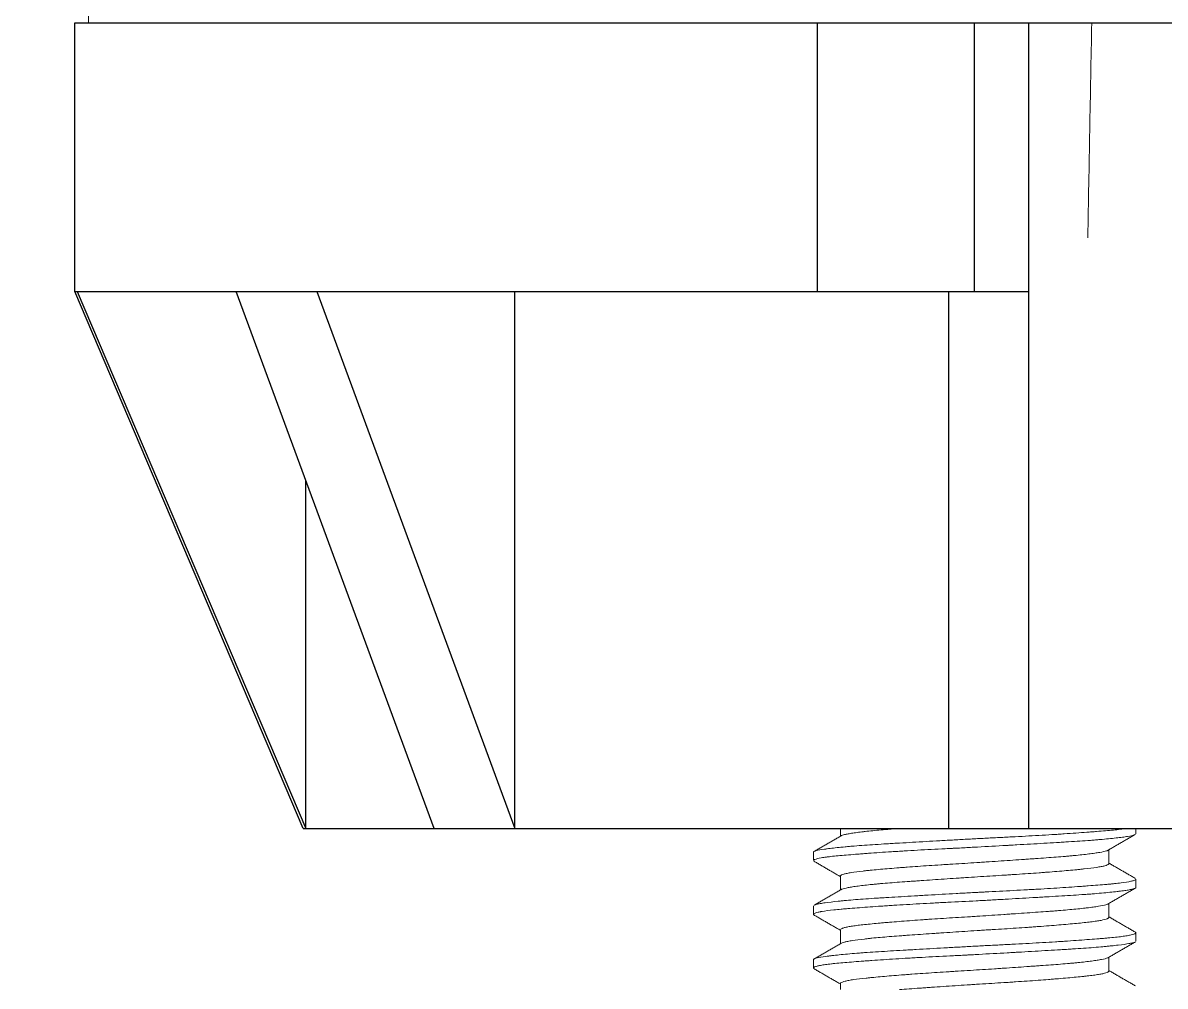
# Model space of a CAD drawing. Header units: millimetres. Extents: x 645 to 1239, y -1145 to -725.
# Drawn here: x 920.09 to 941.36, y -1037.54 to -1019.6 of the extents above; entities that cross this region are included whole.
import ezdxf

# ---------------------------------------------------------------- set-up
doc = ezdxf.new("R2010")
doc.units = ezdxf.units.MM
doc.header["$LTSCALE"] = 0.1
for name, pattern in [('CENTER2', [28.575, 19.05, -3.175, 3.175, -3.175]), ('CENTERX2', [101.6, 63.5, -12.7, 12.7, -12.7]), ('HIDDEN2', [4.7625, 3.175, -1.5875])]:
    doc.linetypes.add(name, pattern=pattern)
doc.layers.add('1', color=4, linetype='HIDDEN2')
doc.layers.add('CENTER', color=1, linetype='CENTERX2')

# ---------------------------------------------------------------- blocks, each defined once
blk = doc.blocks.new('ZF35533')
at = {"color": 7, "linetype": 'Continuous'}
for p, q in [((4934.796, -481.267), (4934.796, -476.267)), ((4934.796, -476.267), (4990.296, -476.267)), ((4948.616, -476.267), (4948.616, -481.267)), ((4951.546, -481.267), (4951.546, -476.267)), ((4952.546, -476.267), (4952.546, -491.267)), ((4939.046, -491.267), (4934.796, -481.267)), ((4934.796, -481.267), (4952.546, -481.267)), ((4934.837, -481.267), (4939.094, -491.267)), ((4941.486, -491.267), (4937.799, -481.267)), ((4939.299, -481.267), (4942.986, -491.267)), ((4942.986, -491.267), (4942.986, -481.267)), ((4951.057, -481.267), (4951.057, -491.267)), ((4939.094, -491.267), (4939.094, -484.78)), ((4939.046, -491.267), (4986.046, -491.267))]:
    blk.add_line(p, q, dxfattribs=at)
at = {"layer": '1', "color": 7, "linetype": 'Continuous', "lineweight": 18}
for p, q in [((4935.046, -476.267), (4935.046, -474.267)), ((4935.046, -476.267), (4935.046, -476.267)), ((4935.046, -476.267), (4953.726, -476.267)), ((4949.046, -491.267), (4949.046, -491.413)), ((4954.546, -491.366), (4954.546, -491.267)), ((4954.046, -491.921), (4954.046, -491.663)), ((4948.546, -491.71), (4948.549, -491.703)), ((4948.546, -491.71), (4948.546, -491.865)), ((4949.046, -492.155), (4949.046, -492.413)), ((4954.546, -492.365), (4954.546, -492.21)), ((4948.546, -492.71), (4948.546, -492.866)), ((4954.046, -492.922), (4954.046, -492.663)), ((4949.046, -493.154), (4949.046, -493.413)), ((4954.546, -493.366), (4954.546, -493.21)), ((4948.546, -493.71), (4948.546, -493.865)), ((4954.046, -493.921), (4954.046, -493.663)), ((4949.046, -494.154), (4949.046, -494.267))]:
    blk.add_line(p, q, dxfattribs=at)
at = {"layer": '1', "color": 1, "linetype": 'Continuous', "lineweight": 13}
blk.add_open_spline([(4953.652, -480.267), (4953.665, -479.6), (4953.677, -478.933), (4953.701, -477.599), (4953.714, -476.933), (4953.726, -476.267)], degree=3, knots=[0, 0, 0, 0, 0.500236, 0.500236, 1, 1, 1, 1], dxfattribs=at)
at = {"layer": '1', "color": 7, "linetype": 'Continuous', "lineweight": 18}
for points, knots in [([(4953.726, -476.267), (4953.764, -476.267), (4953.802, -476.267), (4953.86, -476.267), (4953.88, -476.267), (4953.919, -476.267), (4953.939, -476.267), (4954.038, -476.267), (4954.116, -476.267), (4954.214, -476.267), (4954.233, -476.267), (4954.272, -476.267), (4954.292, -476.267), (4954.349, -476.267), (4954.424, -476.267), (4954.495, -476.267), (4954.547, -476.267), (4954.564, -476.267), (4954.597, -476.267), (4954.614, -476.267), (4954.694, -476.267), (4954.752, -476.267), (4954.817, -476.267), (4954.829, -476.267), (4954.854, -476.267), (4954.865, -476.267), (4954.898, -476.267), (4954.938, -476.267), (4954.97, -476.267), (4954.991, -476.267), (4954.997, -476.267), (4955.009, -476.267), (4955.014, -476.267), (4955.037, -476.267), (4955.046, -476.267), (4955.046, -476.267)], [0, 0, 0, 0, 0.062529, 0.062529, 0.093794, 0.093794, 0.125058, 0.125058, 0.250117, 0.250117, 0.281382, 0.281382, 0.312646, 0.312646, 0.375175, 0.437705, 0.437705, 0.468969, 0.468969, 0.500234, 0.500234, 0.625292, 0.625292, 0.656557, 0.656557, 0.687821, 0.687821, 0.750351, 0.81288, 0.81288, 0.844145, 0.844145, 0.875409, 0.875409, 1, 1, 1, 1]), ([(4954.53, -491.382), (4954.526, -491.384), (4954.521, -491.386), (4954.491, -491.397), (4954.45, -491.406), (4954.379, -491.417), (4954.363, -491.42), (4954.331, -491.425), (4954.314, -491.427), (4954.26, -491.434), (4954.182, -491.444), (4954.043, -491.458), (4953.937, -491.468), (4953.852, -491.476), (4953.823, -491.478), (4953.763, -491.483), (4953.733, -491.486), (4953.639, -491.493), (4953.574, -491.497), (4953.439, -491.507), (4953.369, -491.511), (4953.26, -491.518), (4953.223, -491.52), (4953.148, -491.525), (4953.109, -491.527), (4952.915, -491.539), (4952.754, -491.548), (4952.503, -491.562), (4952.418, -491.567), (4952.288, -491.575), (4952.244, -491.577), (4952.178, -491.581), (4952.156, -491.582), (4952.112, -491.585), (4952.09, -491.586), (4951.891, -491.597), (4951.713, -491.607), (4951.445, -491.621), (4951.356, -491.626), (4951.244, -491.632), (4951.221, -491.633), (4951.177, -491.635), (4951.154, -491.636), (4951.087, -491.64), (4951.043, -491.642), (4950.822, -491.653), (4950.651, -491.662), (4950.4, -491.676), (4950.318, -491.681), (4950.216, -491.687), (4950.196, -491.688), (4950.156, -491.691), (4950.096, -491.694), (4950.038, -491.698), (4949.846, -491.71), (4949.702, -491.72), (4949.534, -491.732), (4949.484, -491.736), (4949.436, -491.74), (4949.404, -491.742), (4949.389, -491.743), (4949.311, -491.749), (4949.252, -491.754), (4949.085, -491.767), (4948.987, -491.776), (4948.881, -491.788), (4948.861, -491.79), (4948.832, -491.794), (4948.822, -491.795), (4948.804, -491.797), (4948.758, -491.803), (4948.719, -491.809), (4948.637, -491.824), (4948.597, -491.834), (4948.57, -491.845), (4948.567, -491.846), (4948.562, -491.849), (4948.56, -491.85), (4948.554, -491.854), (4948.551, -491.856), (4948.547, -491.861), (4948.546, -491.864), (4948.546, -491.866)], [0, 0, 0, 0, 0.012264, 0.012264, 0.071226, 0.071226, 0.085967, 0.085967, 0.100707, 0.100707, 0.130188, 0.15967, 0.189151, 0.189151, 0.203891, 0.203891, 0.218632, 0.218632, 0.248113, 0.248113, 0.277594, 0.277594, 0.292335, 0.292335, 0.307075, 0.307075, 0.366037, 0.366037, 0.395519, 0.395519, 0.410259, 0.410259, 0.417629, 0.417629, 0.425, 0.425, 0.483962, 0.483962, 0.513443, 0.513443, 0.520813, 0.520813, 0.528184, 0.528184, 0.542924, 0.542924, 0.601886, 0.601886, 0.631367, 0.631367, 0.638738, 0.638738, 0.646108, 0.660849, 0.660849, 0.719811, 0.719811, 0.734551, 0.741922, 0.741922, 0.749292, 0.749292, 0.778773, 0.778773, 0.837735, 0.837735, 0.852476, 0.852476, 0.859846, 0.859846, 0.867216, 0.896697, 0.896697, 0.95566, 0.95566, 0.96303, 0.96303, 0.9704, 0.9704, 0.985141, 0.985141, 1, 1, 1, 1]), ([(4948.555, -491.698), (4948.557, -491.697), (4948.559, -491.695), (4948.57, -491.689), (4948.583, -491.685), (4948.634, -491.671), (4948.683, -491.662), (4948.756, -491.652), (4948.765, -491.651), (4948.782, -491.648), (4948.808, -491.645), (4948.837, -491.641), (4948.896, -491.634), (4948.982, -491.624), (4949.082, -491.614), (4949.162, -491.607), (4949.203, -491.603), (4949.246, -491.599), (4949.275, -491.597), (4949.29, -491.596), (4949.365, -491.589), (4949.428, -491.585), (4949.558, -491.575), (4949.694, -491.566), (4949.839, -491.557), (4949.952, -491.55), (4949.99, -491.548), (4950.068, -491.543), (4950.108, -491.541), (4950.307, -491.53), (4950.472, -491.52), (4950.727, -491.505), (4950.813, -491.5), (4950.945, -491.493), (4950.989, -491.49), (4951.078, -491.485), (4951.123, -491.483), (4951.256, -491.475), (4951.346, -491.47), (4951.524, -491.461), (4951.613, -491.456), (4951.791, -491.447), (4951.881, -491.442), (4952.014, -491.435), (4952.059, -491.433), (4952.148, -491.429), (4952.192, -491.426), (4952.41, -491.415), (4952.579, -491.406), (4952.825, -491.392), (4952.906, -491.387), (4953.025, -491.38), (4953.064, -491.377), (4953.141, -491.372), (4953.178, -491.37), (4953.364, -491.357), (4953.503, -491.347), (4953.664, -491.335), (4953.695, -491.333), (4953.757, -491.328), (4953.788, -491.326), (4953.876, -491.319), (4953.932, -491.314), (4954.088, -491.301), (4954.179, -491.292), (4954.275, -491.28), (4954.293, -491.278), (4954.32, -491.274), (4954.328, -491.273), (4954.345, -491.27), (4954.356, -491.269), (4954.366, -491.267), (4954.369, -491.267)], [0, 0, 0, 0, 0.0081922, 0.0081922, 0.0374525, 0.0374525, 0.0959731, 0.0959731, 0.1032881, 0.1032881, 0.1106032, 0.1252333, 0.1252333, 0.1544936, 0.1837539, 0.1837539, 0.1983841, 0.2056992, 0.2056992, 0.2130142, 0.2130142, 0.2422745, 0.2422745, 0.2715348, 0.3007951, 0.3007951, 0.3154253, 0.3154253, 0.3300554, 0.3300554, 0.388576, 0.388576, 0.4178363, 0.4178363, 0.4324664, 0.4324664, 0.4470966, 0.4470966, 0.4763569, 0.4763569, 0.5056172, 0.5056172, 0.5348774, 0.5348774, 0.5495076, 0.5495076, 0.5641377, 0.5641377, 0.6226583, 0.6226583, 0.6519186, 0.6519186, 0.6665488, 0.6665488, 0.6811789, 0.6811789, 0.7396995, 0.7396995, 0.7543296, 0.7543296, 0.7689598, 0.7689598, 0.7982201, 0.7982201, 0.8567407, 0.8567407, 0.8713708, 0.8713708, 0.8786859, 0.8786859, 0.886001, 0.8886784, 0.8886784, 0.8886784, 0.8886784]), ([(4949.058, -491.406), (4949.07, -491.398), (4949.092, -491.39), (4949.145, -491.377), (4949.167, -491.373), (4949.218, -491.363), (4949.276, -491.354), (4949.346, -491.344), (4949.403, -491.336), (4949.423, -491.334), (4949.464, -491.329), (4949.485, -491.326), (4949.596, -491.314), (4949.694, -491.304), (4949.857, -491.289), (4949.914, -491.285), (4950.002, -491.278), (4950.033, -491.275), (4950.091, -491.271), (4950.118, -491.269), (4950.146, -491.267)], [0, 0, 0, 0, 0.0517241, 0.0517241, 0.0816571, 0.0816571, 0.11159, 0.141523, 0.141523, 0.1564895, 0.1564895, 0.1714559, 0.1714559, 0.2313218, 0.2313218, 0.2612548, 0.2612548, 0.2762213, 0.2762213, 0.2893838, 0.2893838, 0.2893838, 0.2893838]), ([(4954.028, -491.674), (4954.025, -491.675), (4954.022, -491.676), (4954.014, -491.68), (4954.007, -491.682), (4953.971, -491.694), (4953.929, -491.703), (4953.86, -491.715), (4953.845, -491.717), (4953.814, -491.722), (4953.798, -491.724), (4953.747, -491.732), (4953.71, -491.737), (4953.59, -491.752), (4953.5, -491.762), (4953.373, -491.774), (4953.346, -491.776), (4953.293, -491.781), (4953.265, -491.784), (4953.181, -491.791), (4953.123, -491.795), (4952.943, -491.809), (4952.816, -491.819), (4952.664, -491.829), (4952.647, -491.83), (4952.612, -491.833), (4952.595, -491.834), (4952.543, -491.838), (4952.508, -491.84), (4952.402, -491.847), (4952.331, -491.852), (4952.115, -491.867), (4951.967, -491.877), (4951.796, -491.888), (4951.777, -491.89), (4951.739, -491.892), (4951.682, -491.896), (4951.626, -491.9), (4951.512, -491.907), (4951.437, -491.912), (4951.287, -491.921), (4951.212, -491.926), (4951.1, -491.932), (4951.044, -491.936), (4950.989, -491.939), (4950.951, -491.942), (4950.933, -491.943), (4950.767, -491.953), (4950.625, -491.963), (4950.421, -491.977), (4950.354, -491.982), (4950.255, -491.99), (4950.223, -491.992), (4950.159, -491.997), (4950.127, -492), (4949.973, -492.012), (4949.859, -492.022), (4949.701, -492.036), (4949.651, -492.041), (4949.579, -492.048), (4949.556, -492.05), (4949.51, -492.055), (4949.489, -492.057), (4949.384, -492.069), (4949.312, -492.078), (4949.222, -492.093), (4949.195, -492.098), (4949.147, -492.107), (4949.127, -492.112), (4949.076, -492.127), (4949.056, -492.138), (4949.047, -492.15), (4949.046, -492.152), (4949.046, -492.155), (4949.046, -492.155), (4949.046, -492.156)], [0, 0, 0, 0, 0.008516, 0.008516, 0.023512, 0.023512, 0.083492, 0.083492, 0.098488, 0.098488, 0.113483, 0.113483, 0.143473, 0.143473, 0.203454, 0.203454, 0.218449, 0.218449, 0.233444, 0.233444, 0.263435, 0.263435, 0.323416, 0.323416, 0.330913, 0.330913, 0.338411, 0.338411, 0.353406, 0.353406, 0.383396, 0.383396, 0.443377, 0.443377, 0.450875, 0.450875, 0.458372, 0.473368, 0.473368, 0.503358, 0.503358, 0.533348, 0.533348, 0.548344, 0.555841, 0.555841, 0.563339, 0.563339, 0.62332, 0.62332, 0.65331, 0.65331, 0.668305, 0.668305, 0.6833, 0.6833, 0.743281, 0.743281, 0.773272, 0.773272, 0.788267, 0.788267, 0.803262, 0.803262, 0.863243, 0.863243, 0.893233, 0.893233, 0.923223, 0.923223, 0.983204, 0.983204, 0.998199, 0.998199, 1, 1, 1, 1]), ([(4949.065, -492.402), (4949.068, -492.4), (4949.073, -492.398), (4949.101, -492.387), (4949.139, -492.378), (4949.214, -492.364), (4949.243, -492.359), (4949.29, -492.352), (4949.307, -492.349), (4949.342, -492.344), (4949.36, -492.342), (4949.455, -492.329), (4949.542, -492.319), (4949.665, -492.307), (4949.69, -492.305), (4949.742, -492.3), (4949.769, -492.297), (4949.851, -492.29), (4949.907, -492.285), (4950.084, -492.271), (4950.209, -492.262), (4950.375, -492.25), (4950.409, -492.248), (4950.461, -492.244), (4950.478, -492.243), (4950.513, -492.241), (4950.53, -492.239), (4950.618, -492.233), (4950.689, -492.228), (4950.904, -492.214), (4951.051, -492.204), (4951.221, -492.192), (4951.24, -492.191), (4951.278, -492.188), (4951.297, -492.187), (4951.354, -492.183), (4951.392, -492.181), (4951.506, -492.173), (4951.582, -492.169), (4951.809, -492.154), (4951.959, -492.145), (4952.127, -492.135), (4952.145, -492.134), (4952.182, -492.131), (4952.238, -492.128), (4952.292, -492.124), (4952.4, -492.117), (4952.542, -492.108), (4952.678, -492.098), (4952.778, -492.091), (4952.811, -492.088), (4952.876, -492.083), (4952.908, -492.081), (4953.067, -492.068), (4953.184, -492.058), (4953.347, -492.043), (4953.398, -492.039), (4953.472, -492.032), (4953.497, -492.029), (4953.544, -492.024), (4953.566, -492.022), (4953.676, -492.01), (4953.752, -492.001), (4953.847, -491.987), (4953.876, -491.982), (4953.914, -491.975), (4953.926, -491.972), (4953.949, -491.967), (4953.959, -491.965), (4954.006, -491.952), (4954.03, -491.942), (4954.043, -491.93), (4954.046, -491.926), (4954.046, -491.922), (4954.046, -491.921), (4954.046, -491.921), (4954.046, -491.921)], [0, 0, 0, 0, 0.012066, 0.012066, 0.072394, 0.072394, 0.102558, 0.102558, 0.11764, 0.11764, 0.132722, 0.132722, 0.19305, 0.19305, 0.208132, 0.208132, 0.223214, 0.223214, 0.253378, 0.253378, 0.313707, 0.313707, 0.328789, 0.328789, 0.33633, 0.33633, 0.343871, 0.343871, 0.374035, 0.374035, 0.434363, 0.434363, 0.441904, 0.441904, 0.449445, 0.449445, 0.464527, 0.464527, 0.494691, 0.494691, 0.555019, 0.555019, 0.56256, 0.56256, 0.570101, 0.585183, 0.585183, 0.615347, 0.645512, 0.645512, 0.660594, 0.660594, 0.675676, 0.675676, 0.736004, 0.736004, 0.766168, 0.766168, 0.78125, 0.78125, 0.796332, 0.796332, 0.85666, 0.85666, 0.886824, 0.886824, 0.901906, 0.901906, 0.916988, 0.916988, 0.977317, 0.977317, 0.992399, 0.99994, 0.99994, 1, 1, 1, 1]), ([(4948.562, -492.694), (4948.572, -492.689), (4948.587, -492.684), (4948.616, -492.676), (4948.626, -492.674), (4948.648, -492.67), (4948.66, -492.667), (4948.699, -492.66), (4948.729, -492.656), (4948.828, -492.642), (4948.909, -492.632), (4949.029, -492.62), (4949.054, -492.617), (4949.105, -492.612), (4949.131, -492.61), (4949.213, -492.602), (4949.27, -492.597), (4949.39, -492.588), (4949.453, -492.583), (4949.585, -492.573), (4949.654, -492.569), (4949.744, -492.563), (4949.762, -492.562), (4949.798, -492.56), (4949.853, -492.556), (4949.909, -492.553), (4950.023, -492.546), (4950.178, -492.537), (4950.34, -492.528), (4950.465, -492.52), (4950.528, -492.517), (4950.613, -492.512), (4950.656, -492.509), (4950.851, -492.498), (4951.026, -492.488), (4951.291, -492.473), (4951.381, -492.468), (4951.515, -492.461), (4951.56, -492.459), (4951.628, -492.455), (4951.651, -492.454), (4951.696, -492.452), (4951.718, -492.451), (4951.92, -492.44), (4952.096, -492.431), (4952.356, -492.418), (4952.442, -492.413), (4952.549, -492.407), (4952.57, -492.406), (4952.612, -492.404), (4952.633, -492.403), (4952.696, -492.399), (4952.738, -492.397), (4952.942, -492.385), (4953.097, -492.375), (4953.318, -492.36), (4953.39, -492.355), (4953.477, -492.349), (4953.494, -492.348), (4953.528, -492.345), (4953.579, -492.342), (4953.628, -492.338), (4953.787, -492.326), (4953.901, -492.317), (4954.03, -492.306), (4954.067, -492.302), (4954.103, -492.299), (4954.126, -492.297), (4954.137, -492.295), (4954.194, -492.29), (4954.235, -492.285), (4954.347, -492.271), (4954.407, -492.261), (4954.462, -492.249), (4954.473, -492.246), (4954.491, -492.241), (4954.5, -492.239), (4954.521, -492.231), (4954.532, -492.226), (4954.544, -492.217), (4954.546, -492.213), (4954.546, -492.21)], [0, 0, 0, 0, 0.032546, 0.032546, 0.047287, 0.047287, 0.062028, 0.062028, 0.091509, 0.091509, 0.150471, 0.150471, 0.165211, 0.165211, 0.179952, 0.179952, 0.209433, 0.209433, 0.238914, 0.238914, 0.268395, 0.268395, 0.275765, 0.275765, 0.283136, 0.297876, 0.297876, 0.327357, 0.356838, 0.356838, 0.371579, 0.378949, 0.38632, 0.38632, 0.445282, 0.445282, 0.474763, 0.474763, 0.489503, 0.489503, 0.496874, 0.496874, 0.504244, 0.504244, 0.563206, 0.563206, 0.592687, 0.592687, 0.600057, 0.600057, 0.607428, 0.607428, 0.622168, 0.622168, 0.68113, 0.68113, 0.710612, 0.710612, 0.717982, 0.717982, 0.725352, 0.740093, 0.740093, 0.799055, 0.799055, 0.813795, 0.821166, 0.821166, 0.828536, 0.828536, 0.858017, 0.858017, 0.916979, 0.916979, 0.93172, 0.93172, 0.94646, 0.94646, 0.975941, 0.975941, 1, 1, 1, 1]), ([(4954.546, -492.367), (4954.546, -492.369), (4954.545, -492.37), (4954.541, -492.377), (4954.533, -492.381), (4954.519, -492.387), (4954.516, -492.388), (4954.509, -492.39), (4954.498, -492.394), (4954.485, -492.397), (4954.456, -492.404), (4954.41, -492.413), (4954.349, -492.422), (4954.297, -492.429), (4954.27, -492.433), (4954.24, -492.436), (4954.22, -492.439), (4954.21, -492.44), (4954.157, -492.446), (4954.066, -492.456), (4953.911, -492.471), (4953.795, -492.481), (4953.703, -492.488), (4953.671, -492.49), (4953.606, -492.495), (4953.573, -492.497), (4953.405, -492.509), (4953.262, -492.518), (4953.033, -492.532), (4952.955, -492.536), (4952.834, -492.543), (4952.793, -492.546), (4952.71, -492.55), (4952.669, -492.553), (4952.459, -492.565), (4952.288, -492.575), (4952.025, -492.59), (4951.936, -492.595), (4951.802, -492.602), (4951.757, -492.605), (4951.667, -492.61), (4951.622, -492.612), (4951.398, -492.624), (4951.22, -492.633), (4950.956, -492.646), (4950.868, -492.651), (4950.693, -492.66), (4950.607, -492.665), (4950.355, -492.679), (4950.194, -492.688), (4950, -492.7), (4949.962, -492.703), (4949.886, -492.708), (4949.849, -492.71), (4949.738, -492.718), (4949.668, -492.723), (4949.532, -492.733), (4949.467, -492.737), (4949.342, -492.747), (4949.282, -492.751), (4949.197, -492.758), (4949.169, -492.761), (4949.129, -492.764), (4949.115, -492.765), (4949.089, -492.767), (4949.025, -492.773), (4948.966, -492.779), (4948.837, -492.793), (4948.764, -492.802), (4948.699, -492.813), (4948.692, -492.814), (4948.678, -492.817), (4948.672, -492.818), (4948.653, -492.822), (4948.641, -492.824), (4948.61, -492.832), (4948.575, -492.842), (4948.557, -492.852), (4948.546, -492.861), (4948.545, -492.866), (4948.548, -492.872), (4948.549, -492.873), (4948.552, -492.876), (4948.555, -492.878), (4948.558, -492.88), (4948.56, -492.881)], [0, 0, 0, 0, 0.009973, 0.009973, 0.037677, 0.037677, 0.044603, 0.044603, 0.051529, 0.06538, 0.06538, 0.093084, 0.120788, 0.120788, 0.13464, 0.141566, 0.141566, 0.148492, 0.148492, 0.176196, 0.2039, 0.231604, 0.231604, 0.245456, 0.245456, 0.259308, 0.259308, 0.314716, 0.314716, 0.34242, 0.34242, 0.356271, 0.356271, 0.370123, 0.370123, 0.425531, 0.425531, 0.453235, 0.453235, 0.467087, 0.467087, 0.480939, 0.480939, 0.536347, 0.536347, 0.564051, 0.564051, 0.591755, 0.591755, 0.647162, 0.647162, 0.661014, 0.661014, 0.674866, 0.674866, 0.70257, 0.70257, 0.730274, 0.730274, 0.757978, 0.757978, 0.77183, 0.77183, 0.778756, 0.778756, 0.785682, 0.813386, 0.813386, 0.868794, 0.868794, 0.87572, 0.87572, 0.882646, 0.882646, 0.896498, 0.896498, 0.924201, 0.951905, 0.951905, 0.979609, 0.979609, 0.986535, 0.986535, 0.993461, 1, 1, 1, 1]), ([(4954.034, -492.67), (4954.028, -492.674), (4954.02, -492.678), (4953.997, -492.686), (4953.981, -492.69), (4953.921, -492.704), (4953.869, -492.714), (4953.772, -492.728), (4953.736, -492.733), (4953.679, -492.741), (4953.658, -492.743), (4953.617, -492.748), (4953.595, -492.751), (4953.484, -492.763), (4953.385, -492.773), (4953.222, -492.787), (4953.165, -492.792), (4953.076, -492.799), (4953.045, -492.802), (4952.984, -492.806), (4952.952, -492.809), (4952.794, -492.82), (4952.661, -492.829), (4952.453, -492.844), (4952.382, -492.849), (4952.291, -492.855), (4952.273, -492.856), (4952.236, -492.859), (4952.181, -492.862), (4952.126, -492.866), (4951.942, -492.879), (4951.793, -492.889), (4951.604, -492.901), (4951.547, -492.905), (4951.49, -492.908), (4951.452, -492.911), (4951.433, -492.912), (4951.338, -492.918), (4951.262, -492.922), (4951.038, -492.936), (4950.892, -492.945), (4950.712, -492.957), (4950.676, -492.959), (4950.623, -492.963), (4950.605, -492.964), (4950.57, -492.967), (4950.553, -492.968), (4950.466, -492.974), (4950.398, -492.979), (4950.201, -492.994), (4950.076, -493.004), (4949.929, -493.016), (4949.9, -493.019), (4949.844, -493.023), (4949.816, -493.026), (4949.735, -493.033), (4949.684, -493.038), (4949.539, -493.052), (4949.452, -493.061), (4949.357, -493.073), (4949.339, -493.075), (4949.304, -493.08), (4949.288, -493.082), (4949.241, -493.089), (4949.185, -493.099), (4949.141, -493.109), (4949.113, -493.116), (4949.105, -493.119), (4949.09, -493.124), (4949.083, -493.127), (4949.056, -493.138), (4949.046, -493.147), (4949.046, -493.155)], [0, 0, 0, 0, 0.023615, 0.023615, 0.053433, 0.053433, 0.113071, 0.113071, 0.142889, 0.142889, 0.157799, 0.157799, 0.172708, 0.172708, 0.232345, 0.232345, 0.262164, 0.262164, 0.277073, 0.277073, 0.291983, 0.291983, 0.35162, 0.35162, 0.381439, 0.381439, 0.388893, 0.388893, 0.396348, 0.411257, 0.411257, 0.470895, 0.470895, 0.485804, 0.493259, 0.493259, 0.500714, 0.500714, 0.530532, 0.530532, 0.59017, 0.59017, 0.605079, 0.605079, 0.612534, 0.612534, 0.619988, 0.619988, 0.649807, 0.649807, 0.709444, 0.709444, 0.724354, 0.724354, 0.739263, 0.739263, 0.769082, 0.769082, 0.828719, 0.828719, 0.843628, 0.843628, 0.858538, 0.858538, 0.888356, 0.918175, 0.918175, 0.933084, 0.933084, 0.947994, 0.947994, 1, 1, 1, 1]), ([(4949.057, -493.406), (4949.069, -493.398), (4949.09, -493.391), (4949.13, -493.381), (4949.14, -493.379), (4949.162, -493.374), (4949.173, -493.372), (4949.211, -493.364), (4949.239, -493.36), (4949.333, -493.345), (4949.408, -493.335), (4949.517, -493.323), (4949.54, -493.32), (4949.586, -493.315), (4949.61, -493.313), (4949.684, -493.305), (4949.735, -493.3), (4949.897, -493.286), (4950.013, -493.276), (4950.172, -493.265), (4950.204, -493.262), (4950.269, -493.258), (4950.302, -493.255), (4950.401, -493.248), (4950.537, -493.239), (4950.678, -493.229), (4950.786, -493.222), (4950.84, -493.218), (4950.895, -493.214), (4950.932, -493.212), (4950.951, -493.21), (4951.119, -493.199), (4951.268, -493.189), (4951.495, -493.174), (4951.571, -493.169), (4951.685, -493.162), (4951.723, -493.16), (4951.78, -493.156), (4951.799, -493.155), (4951.837, -493.153), (4951.856, -493.152), (4952.026, -493.141), (4952.174, -493.132), (4952.39, -493.118), (4952.461, -493.113), (4952.566, -493.106), (4952.601, -493.103), (4952.67, -493.099), (4952.704, -493.096), (4952.871, -493.084), (4952.996, -493.074), (4953.173, -493.059), (4953.231, -493.054), (4953.341, -493.044), (4953.393, -493.039), (4953.541, -493.025), (4953.629, -493.016), (4953.725, -493.004), (4953.743, -493.002), (4953.779, -492.997), (4953.796, -492.995), (4953.844, -492.987), (4953.873, -492.983), (4953.95, -492.968), (4953.988, -492.958), (4954.019, -492.945), (4954.024, -492.943), (4954.033, -492.938), (4954.037, -492.935), (4954.044, -492.929), (4954.046, -492.925), (4954.046, -492.921)], [0, 0, 0, 0, 0.049329, 0.049329, 0.064295, 0.064295, 0.079262, 0.079262, 0.109195, 0.109195, 0.169061, 0.169061, 0.184027, 0.184027, 0.198993, 0.198993, 0.228926, 0.228926, 0.288792, 0.288792, 0.303759, 0.303759, 0.318725, 0.318725, 0.348658, 0.378591, 0.378591, 0.393557, 0.401041, 0.401041, 0.408524, 0.408524, 0.46839, 0.46839, 0.498323, 0.498323, 0.513289, 0.513289, 0.520772, 0.520772, 0.528256, 0.528256, 0.588121, 0.588121, 0.618054, 0.618054, 0.633021, 0.633021, 0.647987, 0.647987, 0.707853, 0.707853, 0.737786, 0.737786, 0.767719, 0.767719, 0.827585, 0.827585, 0.842551, 0.842551, 0.857518, 0.857518, 0.887451, 0.887451, 0.947317, 0.947317, 0.962283, 0.962283, 0.97725, 0.97725, 1, 1, 1, 1]), ([(4948.546, -493.71), (4948.546, -493.708), (4948.547, -493.706), (4948.55, -493.702), (4948.554, -493.698), (4948.56, -493.695), (4948.564, -493.693), (4948.567, -493.691), (4948.581, -493.686), (4948.596, -493.681), (4948.653, -493.668), (4948.707, -493.659), (4948.793, -493.647), (4948.811, -493.644), (4948.839, -493.641), (4948.849, -493.64), (4948.869, -493.637), (4948.921, -493.631), (4948.977, -493.625), (4949.122, -493.61), (4949.232, -493.6), (4949.37, -493.589), (4949.385, -493.588), (4949.417, -493.586), (4949.433, -493.584), (4949.481, -493.581), (4949.514, -493.578), (4949.615, -493.571), (4949.684, -493.567), (4949.899, -493.553), (4950.051, -493.544), (4950.253, -493.533), (4950.294, -493.53), (4950.376, -493.526), (4950.418, -493.523), (4950.543, -493.516), (4950.712, -493.506), (4950.886, -493.496), (4951.017, -493.489), (4951.062, -493.486), (4951.15, -493.481), (4951.195, -493.479), (4951.33, -493.471), (4951.42, -493.466), (4951.599, -493.457), (4951.688, -493.452), (4951.866, -493.443), (4951.954, -493.438), (4952.087, -493.432), (4952.131, -493.429), (4952.219, -493.425), (4952.263, -493.423), (4952.481, -493.411), (4952.649, -493.402), (4952.892, -493.388), (4952.971, -493.383), (4953.088, -493.376), (4953.126, -493.373), (4953.202, -493.368), (4953.24, -493.366), (4953.423, -493.353), (4953.559, -493.343), (4953.747, -493.329), (4953.807, -493.324), (4953.893, -493.317), (4953.921, -493.315), (4953.975, -493.311), (4954.001, -493.308), (4954.127, -493.297), (4954.214, -493.288), (4954.323, -493.274), (4954.356, -493.269), (4954.4, -493.262), (4954.413, -493.259), (4954.439, -493.254), (4954.45, -493.252), (4954.503, -493.239), (4954.53, -493.229), (4954.543, -493.217), (4954.545, -493.215), (4954.547, -493.21), (4954.546, -493.207), (4954.544, -493.202), (4954.541, -493.2), (4954.537, -493.197)], [0, 0, 0, 0, 0.01112, 0.01112, 0.025021, 0.031972, 0.031972, 0.038922, 0.038922, 0.066725, 0.066725, 0.12233, 0.12233, 0.136231, 0.136231, 0.143182, 0.143182, 0.150132, 0.177935, 0.177935, 0.23354, 0.23354, 0.24049, 0.24049, 0.247441, 0.247441, 0.261342, 0.261342, 0.289145, 0.289145, 0.34475, 0.34475, 0.358651, 0.358651, 0.372552, 0.372552, 0.400355, 0.428157, 0.428157, 0.442059, 0.442059, 0.45596, 0.45596, 0.483762, 0.483762, 0.511565, 0.511565, 0.539367, 0.539367, 0.553269, 0.553269, 0.56717, 0.56717, 0.622775, 0.622775, 0.650578, 0.650578, 0.664479, 0.664479, 0.67838, 0.67838, 0.733985, 0.733985, 0.761788, 0.761788, 0.775689, 0.775689, 0.78959, 0.78959, 0.845195, 0.845195, 0.872998, 0.872998, 0.886899, 0.886899, 0.9008, 0.9008, 0.956405, 0.956405, 0.970306, 0.970306, 0.984208, 0.984208, 1, 1, 1, 1]), ([(4954.529, -493.383), (4954.529, -493.383), (4954.518, -493.388), (4954.503, -493.392), (4954.476, -493.399), (4954.461, -493.403), (4954.444, -493.406), (4954.432, -493.408), (4954.426, -493.41), (4954.367, -493.42), (4954.301, -493.429), (4954.179, -493.444), (4954.135, -493.449), (4954.064, -493.456), (4954.039, -493.458), (4954.001, -493.462), (4953.988, -493.463), (4953.961, -493.466), (4953.894, -493.472), (4953.822, -493.478), (4953.702, -493.488), (4953.639, -493.493), (4953.508, -493.502), (4953.439, -493.507), (4953.35, -493.512), (4953.332, -493.513), (4953.295, -493.516), (4953.277, -493.517), (4953.221, -493.52), (4953.184, -493.523), (4952.994, -493.534), (4952.835, -493.543), (4952.587, -493.557), (4952.502, -493.562), (4952.394, -493.569), (4952.373, -493.57), (4952.329, -493.572), (4952.264, -493.576), (4952.198, -493.58), (4951.979, -493.592), (4951.802, -493.602), (4951.578, -493.614), (4951.534, -493.617), (4951.466, -493.62), (4951.444, -493.621), (4951.399, -493.624), (4951.376, -493.625), (4951.263, -493.631), (4951.174, -493.635), (4950.909, -493.649), (4950.736, -493.658), (4950.524, -493.669), (4950.482, -493.672), (4950.399, -493.676), (4950.357, -493.679), (4950.234, -493.686), (4950.154, -493.691), (4949.92, -493.705), (4949.773, -493.715), (4949.6, -493.728), (4949.566, -493.73), (4949.499, -493.735), (4949.466, -493.737), (4949.371, -493.745), (4949.31, -493.749), (4949.138, -493.763), (4949.035, -493.772), (4948.923, -493.783), (4948.901, -493.786), (4948.86, -493.79), (4948.84, -493.793), (4948.784, -493.8), (4948.717, -493.809), (4948.638, -493.824), (4948.601, -493.834), (4948.572, -493.844), (4948.561, -493.849), (4948.549, -493.858), (4948.546, -493.862), (4948.546, -493.866)], [0, 0, 0, 0, 0.001887, 0.031368, 0.031368, 0.046108, 0.053479, 0.053479, 0.060849, 0.060849, 0.119811, 0.119811, 0.149292, 0.149292, 0.164033, 0.164033, 0.171403, 0.171403, 0.178774, 0.208255, 0.208255, 0.237736, 0.237736, 0.267217, 0.267217, 0.274587, 0.274587, 0.281958, 0.281958, 0.296698, 0.296698, 0.35566, 0.35566, 0.385142, 0.385142, 0.392512, 0.392512, 0.399882, 0.414623, 0.414623, 0.473585, 0.473585, 0.488326, 0.488326, 0.495696, 0.495696, 0.503066, 0.503066, 0.532547, 0.532547, 0.59151, 0.59151, 0.60625, 0.60625, 0.620991, 0.620991, 0.650472, 0.650472, 0.709434, 0.709434, 0.724175, 0.724175, 0.738915, 0.738915, 0.768397, 0.768397, 0.827359, 0.827359, 0.8421, 0.8421, 0.85684, 0.85684, 0.886321, 0.915802, 0.945284, 0.945284, 0.974765, 0.974765, 1, 1, 1, 1]), ([(4954.029, -493.673), (4954.025, -493.675), (4954.022, -493.677), (4953.995, -493.687), (4953.959, -493.696), (4953.897, -493.708), (4953.884, -493.711), (4953.856, -493.715), (4953.841, -493.718), (4953.794, -493.725), (4953.76, -493.73), (4953.649, -493.745), (4953.564, -493.755), (4953.442, -493.767), (4953.417, -493.77), (4953.366, -493.775), (4953.339, -493.777), (4953.259, -493.784), (4953.203, -493.789), (4953.029, -493.803), (4952.905, -493.812), (4952.739, -493.824), (4952.705, -493.826), (4952.638, -493.831), (4952.603, -493.833), (4952.5, -493.841), (4952.36, -493.85), (4952.215, -493.86), (4952.105, -493.868), (4952.068, -493.87), (4951.994, -493.875), (4951.956, -493.878), (4951.768, -493.89), (4951.617, -493.9), (4951.391, -493.914), (4951.316, -493.919), (4951.203, -493.926), (4951.166, -493.928), (4951.109, -493.932), (4951.09, -493.933), (4951.053, -493.935), (4951.034, -493.937), (4950.867, -493.947), (4950.723, -493.956), (4950.515, -493.97), (4950.429, -493.977), (4950.346, -493.983), (4950.313, -493.985), (4950.296, -493.986), (4950.247, -493.99), (4950.214, -493.993), (4950.056, -494.005), (4949.937, -494.015), (4949.773, -494.03), (4949.72, -494.035), (4949.657, -494.041), (4949.645, -494.042), (4949.62, -494.044), (4949.584, -494.048), (4949.55, -494.051), (4949.438, -494.063), (4949.361, -494.072), (4949.279, -494.084), (4949.263, -494.086), (4949.233, -494.091), (4949.219, -494.093), (4949.179, -494.101), (4949.155, -494.106), (4949.096, -494.121), (4949.069, -494.131), (4949.052, -494.143), (4949.05, -494.146), (4949.047, -494.15), (4949.046, -494.153), (4949.046, -494.155)], [0, 0, 0, 0, 0.010555, 0.010555, 0.070536, 0.070536, 0.085531, 0.085531, 0.100526, 0.100526, 0.130517, 0.130517, 0.190498, 0.190498, 0.205493, 0.205493, 0.220488, 0.220488, 0.250478, 0.250478, 0.310459, 0.310459, 0.325454, 0.325454, 0.340449, 0.340449, 0.37044, 0.40043, 0.40043, 0.415425, 0.415425, 0.43042, 0.43042, 0.490401, 0.490401, 0.520391, 0.520391, 0.535387, 0.535387, 0.542884, 0.542884, 0.550382, 0.550382, 0.610362, 0.610362, 0.640353, 0.64785, 0.64785, 0.655348, 0.655348, 0.670343, 0.670343, 0.730324, 0.730324, 0.760314, 0.760314, 0.767812, 0.767812, 0.775309, 0.790305, 0.790305, 0.850285, 0.850285, 0.86528, 0.86528, 0.880276, 0.880276, 0.910266, 0.910266, 0.970247, 0.970247, 0.985242, 0.985242, 1, 1, 1, 1]), ([(4950.146, -494.267), (4950.204, -494.262), (4950.264, -494.258), (4950.391, -494.249), (4950.476, -494.243), (4950.563, -494.237), (4950.599, -494.235), (4950.617, -494.233), (4950.67, -494.23), (4950.706, -494.227), (4950.886, -494.215), (4951.033, -494.205), (4951.258, -494.19), (4951.333, -494.185), (4951.429, -494.178), (4951.448, -494.177), (4951.486, -494.175), (4951.505, -494.174), (4951.562, -494.17), (4951.6, -494.167), (4951.79, -494.156), (4951.94, -494.146), (4952.125, -494.135), (4952.162, -494.133), (4952.236, -494.128), (4952.273, -494.126), (4952.382, -494.118), (4952.453, -494.114), (4952.662, -494.099), (4952.795, -494.089), (4952.954, -494.077), (4952.986, -494.074), (4953.048, -494.069), (4953.078, -494.067), (4953.167, -494.059), (4953.224, -494.054), (4953.388, -494.04), (4953.487, -494.03), (4953.599, -494.019), (4953.62, -494.016), (4953.662, -494.012), (4953.682, -494.009), (4953.74, -494.002), (4953.81, -493.993), (4953.869, -493.983), (4953.908, -493.976), (4953.92, -493.973), (4953.943, -493.969), (4953.953, -493.966), (4954.002, -493.953), (4954.027, -493.943), (4954.044, -493.929), (4954.046, -493.925), (4954.046, -493.921)], [0.284642, 0.284642, 0.284642, 0.284642, 0.312621, 0.312621, 0.342727, 0.3502535, 0.3502535, 0.35778, 0.35778, 0.372833, 0.372833, 0.433045, 0.433045, 0.463151, 0.463151, 0.4706775, 0.4706775, 0.478204, 0.478204, 0.493257, 0.493257, 0.5534689, 0.5534689, 0.5685219, 0.5685219, 0.5835749, 0.5835749, 0.6136809, 0.6136809, 0.6738929, 0.6738929, 0.6889459, 0.6889459, 0.7039989, 0.7039989, 0.7341049, 0.7341049, 0.7943169, 0.7943169, 0.8093699, 0.8093699, 0.8244229, 0.8244229, 0.8545288, 0.8846348, 0.8846348, 0.8996878, 0.8996878, 0.9147408, 0.9147408, 0.9749528, 0.9749528, 1, 1, 1, 1])]:
    blk.add_open_spline(points, degree=3, knots=knots, dxfattribs=at)
for points in [[(4949.063, -491.403), (4948.805, -491.552), (4948.548, -491.702)], [(4954.023, -491.676), (4954.28, -491.527), (4954.538, -491.378)], [(4948.553, -491.877), (4948.8, -492.02), (4949.046, -492.163)], [(4954.541, -492.199), (4954.293, -492.056), (4954.046, -491.913)], [(4949.07, -492.399), (4948.813, -492.548), (4948.556, -492.697)], [(4954.03, -492.673), (4954.287, -492.523), (4954.545, -492.374)], [(4948.552, -492.876), (4948.799, -493.02), (4949.046, -493.163)], [(4954.543, -493.201), (4954.295, -493.057), (4954.046, -492.912)], [(4954.023, -493.676), (4954.28, -493.527), (4954.538, -493.378)], [(4949.063, -493.403), (4948.806, -493.552), (4948.549, -493.701)], [(4948.548, -493.874), (4948.797, -494.018), (4949.046, -494.163)], [(4954.538, -494.198), (4954.292, -494.055), (4954.046, -493.913)]]:
    blk.add_open_spline(points, degree=2, dxfattribs=at)
at = {"layer": 'CENTER', "color": 1, "linetype": 'CENTER2', "ltscale": 0.5}
blk.add_spline([(4910.188, -500.481, 0), (4914.995, -483.915, 0), (4926.974, -480.741, 0), (4939.585, -525.073, 0), (4953.279, -526.844, 0), (4961.814, -505.946, 0), (4962.509, -489.267)], degree=3, dxfattribs=at)

msp = doc.modelspace()

# ---------------------------------------------------------------- block references
at = {"color": 7}
msp.add_blockref('ZF35533', (-4013.733, -543.335), dxfattribs=at)

doc.saveas('drawing.dxf')
